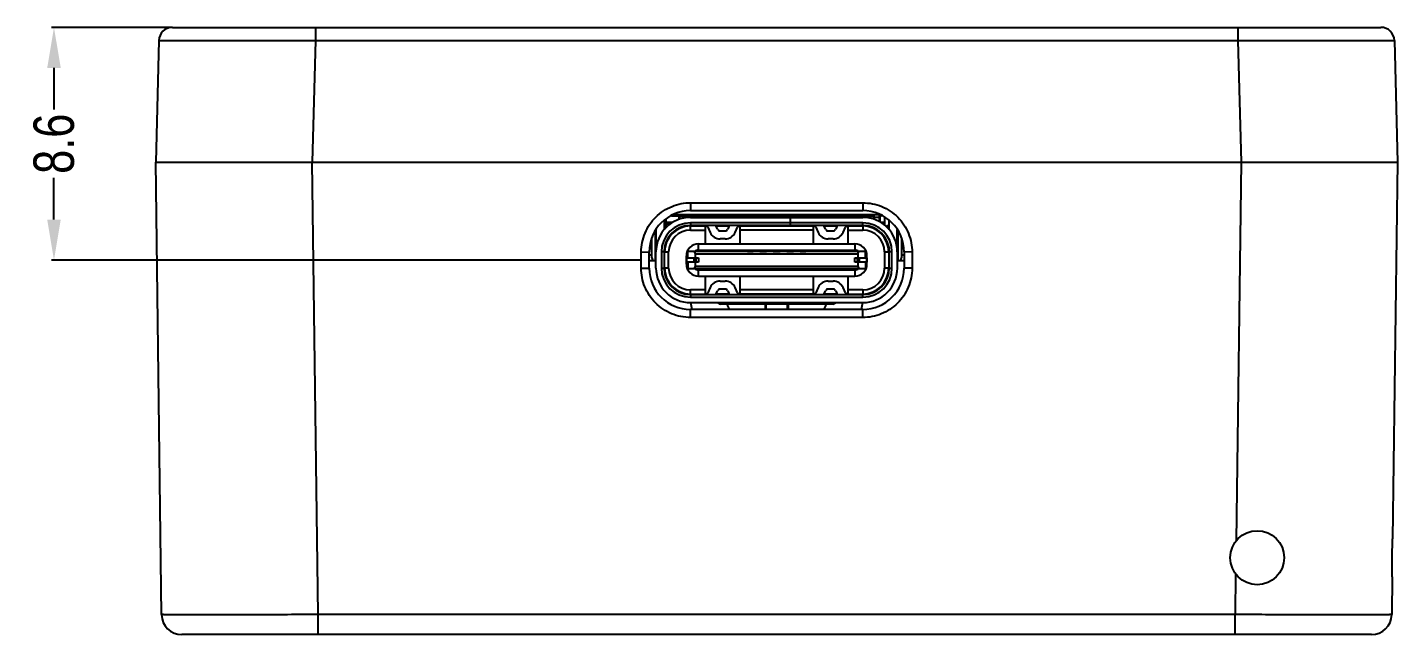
# Model space of a CAD drawing. Header units: inches. Extents: x -3 to 198, y -225 to -95.
# Drawn here: x 35.4 to 86.2, y -224.8 to -202.3 of the extents above; entities that cross this region are included whole.
import ezdxf

# ---------------------------------------------------------------- set-up
doc = ezdxf.new("R2010")
doc.units = ezdxf.units.IN
doc.header["$LTSCALE"] = 1.21
doc.header["$MEASUREMENT"] = 0
doc.header["$PDMODE"] = 3
doc.header["$PDSIZE"] = 0.3125
doc.layers.get('0').update_dxf_attribs({"linetype": 'CONTINUOUS'})
doc.layers.get('Defpoints').update_dxf_attribs({"linetype": 'CONTINUOUS'})
doc.layers.add('DIM', color=3, linetype='CONTINUOUS')
doc.styles.get("Standard").update_dxf_attribs({"font": 'txt', "width": 0.8})
doc.dimstyles.get("Standard").update_dxf_attribs({"dimtxt": 0.15625, "dimasz": 0.1875, "dimexe": 0.125, "dimexo": 0.0625, "dimgap": 0.09, "dimtad": 0, "dimtih": 1, "dimtoh": 1, "dimzin": 4, "dimdsep": 46, "dimtxsty": 'STANDARD', "dimblk": '_FILLED', "dimblk1": '_FILLED', "dimblk2": '_FILLED', "dimcen": 0.09, "dimazin": 1, "dimtp": 0.01, "dimtm": 0.01, "dimtfac": 1, "dimtofl": 0, "dimtmove": 0, "dimatfit": 3, "dimldrblk": '_FILLED', "dimfxl": 1, "dimtolj": 1, "dimtzin": 4, "dimarcsym": 0})

# ---------------------------------------------------------------- blocks, each defined once
blk = doc.blocks.new('_FILLED')
at = {"color": 0, "linetype": 'ByBlock'}
blk.add_solid([(0, 0), (-1, 0.167), (-1, -0.167)], dxfattribs=at)
blk = doc.blocks.new('*D33')
at = {"layer": 'Defpoints', "color": 0}
for p in [(36.434, -202.265), (40.833, -202.265), (58.186, -210.889)]:
    blk.add_point(p, dxfattribs=at)
at = {"layer": 'DIM', "color": 0, "lineweight": -2}
for p, q in [((40.786, -202.265), (36.34, -202.265)), ((36.434, -203.765), (36.434, -205.309)), ((36.434, -209.389), (36.434, -207.844)), ((58.139, -210.889), (36.34, -210.889))]:
    blk.add_line(p, q, dxfattribs=at)
at = {"layer": 'DIM', "color": 0, "lineweight": -2, "xscale": 1.5, "yscale": 1.5, "zscale": 1.5}
for p, rotation in [((36.434, -202.265), 90), ((36.434, -210.889), 270)]:
    blk.add_blockref('_FILLED', p, dxfattribs=dict(at, rotation=rotation))
at = {"layer": 'DIM', "color": 0, "insert": (36.434, -206.577), "char_height": 1.5, "attachment_point": 5, "rotation": 90}
blk.add_mtext('\\A1;8.6', dxfattribs=at)

msp = doc.modelspace()

# ---------------------------------------------------------------- linework, layer by layer
at = {"color": 7, "linetype": 'Continuous'}
for p, q in [((40.82, -202.265), (85.584, -202.265)), ((46.118, -202.265), (46.118, -202.752)), ((80.286, -202.265), (80.286, -202.752)), ((40.32, -202.752), (40.202, -207.265)), ((46.118, -202.752), (46, -207.265)), ((46.118, -202.752), (80.286, -202.752)), ((80.286, -202.752), (80.404, -207.265)), ((86.084, -202.752), (86.202, -207.265)), ((40.421, -224.025), (40.202, -207.265)), ((40.202, -207.265), (86.202, -207.265)), ((46.221, -224.025), (46.001, -207.265)), ((80.402, -207.265), (80.219, -221.293)), ((86.202, -207.265), (86.019, -221.219)), ((60.012, -208.763), (60.012, -209.055)), ((60.012, -208.763), (66.392, -208.763)), ((60.012, -209.055), (66.392, -209.055)), ((66.392, -208.763), (66.392, -209.055)), ((59.032, -209.428), (59.032, -209.761)), ((59.354, -209.489), (59.032, -209.489)), ((59.046, -209.515), (59.032, -209.515)), ((59.032, -209.54), (59.275, -209.54)), ((59.032, -209.604), (59.112, -209.604)), ((59.047, -209.54), (59.047, -209.515)), ((59.063, -209.52), (59.063, -209.398)), ((59.063, -209.52), (59.309, -209.52)), ((59.093, -209.368), (59.093, -209.52)), ((59.097, -209.54), (59.097, -209.52)), ((59.148, -209.648), (59.112, -209.604)), ((59.133, -209.54), (59.133, -209.55)), ((59.235, -209.55), (59.133, -209.55)), ((59.156, -209.52), (59.156, -209.522)), ((59.23, -209.522), (59.156, -209.522)), ((59.183, -209.54), (59.183, -209.55)), ((59.193, -209.52), (59.193, -209.522)), ((59.23, -209.522), (59.23, -209.52)), ((59.235, -209.54), (59.235, -209.55)), ((59.248, -209.54), (59.248, -209.55)), ((59.259, -209.55), (59.248, -209.55)), ((59.254, -209.52), (59.254, -209.522)), ((59.294, -209.522), (59.254, -209.522)), ((59.254, -209.54), (59.254, -209.55)), ((59.257, -209.522), (59.257, -209.52)), ((59.294, -209.522), (59.294, -209.52)), ((59.313, -209.245), (59.642, -209.245)), ((67.032, -209.215), (59.373, -209.215)), ((59.581, -209.215), (59.581, -209.38)), ((59.602, -209.254), (59.602, -209.374)), ((59.602, -209.254), (66.802, -209.254)), ((59.611, -209.245), (59.611, -209.254)), ((59.641, -209.24), (59.652, -209.24)), ((59.642, -209.254), (59.642, -209.245)), ((59.652, -209.24), (59.652, -209.254)), ((59.677, -209.215), (59.677, -209.254)), ((59.752, -209.254), (59.752, -209.215)), ((60.002, -209.215), (60.002, -209.254)), ((60.002, -209.225), (60.017, -209.225)), ((60.013, -209.304), (66.393, -209.304)), ((60.013, -209.504), (60.013, -209.604)), ((63.703, -209.504), (60.013, -209.504)), ((63.713, -209.604), (60.013, -209.604)), ((60.017, -209.254), (60.017, -209.215)), ((60.062, -209.254), (60.062, -209.215)), ((60.562, -209.254), (60.562, -209.215)), ((60.792, -209.215), (60.792, -209.254)), ((60.802, -209.215), (60.802, -209.254)), ((60.802, -209.225), (60.812, -209.225)), ((60.812, -209.254), (60.812, -209.215)), ((60.852, -209.304), (60.852, -209.254)), ((61.017, -209.745), (60.955, -209.604)), ((61.052, -209.215), (61.052, -209.254)), ((61.352, -209.24), (61.052, -209.24)), ((61.058, -209.215), (61.058, -209.24)), ((61.232, -209.304), (61.232, -209.254)), ((61.232, -209.624), (61.232, -209.604)), ((61.352, -209.254), (61.352, -209.215)), ((61.449, -209.604), (61.388, -209.745)), ((61.552, -209.215), (61.552, -209.254)), ((61.613, -209.24), (61.552, -209.24)), ((61.613, -209.24), (61.613, -209.254)), ((61.638, -209.215), (61.638, -209.254)), ((61.638, -209.225), (61.802, -209.225)), ((61.802, -209.215), (61.802, -209.254)), ((61.852, -209.254), (61.852, -209.215)), ((62.052, -209.215), (62.052, -209.254)), ((62.052, -209.225), (62.202, -209.225)), ((62.131, -209.624), (62.102, -209.604)), ((62.202, -209.215), (62.202, -209.254)), ((62.252, -209.604), (62.252, -209.624)), ((62.352, -209.254), (62.352, -209.215)), ((62.552, -209.215), (62.552, -209.254)), ((62.552, -209.245), (62.852, -209.245)), ((62.654, -209.624), (62.625, -209.604)), ((62.852, -209.254), (62.852, -209.215)), ((63.052, -209.215), (63.052, -209.254)), ((63.202, -209.215), (63.202, -209.254)), ((63.202, -209.225), (63.352, -209.225)), ((63.352, -209.254), (63.352, -209.215)), ((63.552, -209.215), (63.552, -209.254)), ((63.602, -209.215), (63.602, -209.254)), ((63.602, -209.225), (63.802, -209.225)), ((63.703, -209.304), (63.703, -209.604)), ((63.703, -209.334), (63.713, -209.334)), ((63.713, -209.604), (63.713, -209.304)), ((66.393, -209.504), (63.713, -209.504)), ((66.393, -209.604), (63.713, -209.604)), ((63.779, -209.604), (63.75, -209.624)), ((63.802, -209.215), (63.802, -209.254)), ((63.852, -209.254), (63.852, -209.215)), ((64.052, -209.215), (64.052, -209.254)), ((64.089, -209.215), (64.089, -209.254)), ((64.152, -209.624), (64.152, -209.604)), ((64.302, -209.604), (64.273, -209.624)), ((64.352, -209.254), (64.352, -209.215)), ((64.552, -209.215), (64.552, -209.254)), ((64.852, -209.254), (64.852, -209.215)), ((65.017, -209.745), (64.955, -209.604)), ((65.052, -209.215), (65.052, -209.254)), ((65.172, -209.254), (65.172, -209.304)), ((65.172, -209.604), (65.172, -209.624)), ((65.352, -209.254), (65.352, -209.215)), ((65.449, -209.604), (65.388, -209.745)), ((65.552, -209.304), (65.552, -209.254)), ((65.592, -209.215), (65.592, -209.254)), ((65.612, -209.254), (65.612, -209.215)), ((65.842, -209.254), (65.842, -209.215)), ((66.342, -209.254), (66.342, -209.215)), ((66.392, -209.215), (66.392, -209.254)), ((66.392, -209.225), (66.412, -209.225)), ((66.393, -209.604), (66.393, -209.504)), ((66.407, -209.215), (66.407, -209.225)), ((66.412, -209.254), (66.412, -209.215)), ((66.652, -209.215), (66.652, -209.254)), ((66.652, -209.225), (66.802, -209.225)), ((66.802, -209.225), (66.802, -209.254)), ((66.802, -209.374), (66.802, -209.254)), ((66.807, -209.215), (66.807, -209.375)), ((66.807, -209.295), (67.004, -209.295)), ((67.004, -209.245), (67.004, -209.463)), ((67.004, -209.245), (67.091, -209.245)), ((67.035, -209.477), (67.035, -209.217)), ((67.212, -209.489), (67.052, -209.489)), ((67.095, -209.52), (67.212, -209.52)), ((67.207, -209.522), (67.1, -209.522)), ((67.188, -209.52), (67.188, -209.522)), ((67.197, -209.522), (67.197, -209.52)), ((67.206, -209.522), (67.206, -209.52)), ((67.207, -209.522), (67.207, -209.52)), ((67.212, -209.601), (67.212, -209.307)), ((67.292, -209.604), (67.257, -209.646)), ((67.292, -209.604), (67.372, -209.604)), ((67.372, -209.761), (67.372, -209.428)), ((58.562, -210.101), (58.562, -210.704)), ((58.712, -210.904), (58.712, -209.808)), ((58.732, -210.004), (58.712, -210.004)), ((58.732, -209.769), (58.732, -210.584)), ((59.052, -209.694), (59.052, -209.742)), ((59.095, -209.694), (59.052, -209.694)), ((60.007, -209.624), (60.621, -209.624)), ((60.012, -209.774), (60.012, -209.624)), ((60.012, -209.774), (60.552, -209.774)), ((60.552, -209.624), (60.552, -209.774)), ((60.552, -209.774), (60.552, -210.284)), ((60.653, -209.664), (60.742, -209.865)), ((60.964, -209.624), (61.441, -209.624)), ((61.108, -209.804), (61.296, -209.804)), ((61.296, -210.104), (61.108, -210.104)), ((61.662, -209.865), (61.751, -209.664)), ((61.783, -209.624), (64.621, -209.624)), ((61.852, -209.774), (61.852, -209.624)), ((61.852, -210.284), (61.852, -209.774)), ((64.552, -209.774), (61.852, -209.774)), ((64.552, -209.624), (64.552, -209.774)), ((64.552, -209.774), (64.552, -210.284)), ((64.653, -209.664), (64.742, -209.865)), ((64.964, -209.624), (65.441, -209.624)), ((65.108, -209.804), (65.296, -209.804)), ((65.296, -210.104), (65.108, -210.104)), ((65.662, -209.865), (65.751, -209.664)), ((65.783, -209.624), (66.397, -209.624)), ((65.852, -209.774), (65.852, -209.624)), ((65.852, -210.284), (65.852, -209.774)), ((65.852, -209.774), (66.392, -209.774)), ((66.392, -209.624), (66.392, -209.774)), ((67.352, -209.694), (67.31, -209.694)), ((67.352, -209.694), (67.352, -209.74)), ((67.672, -210.581), (67.672, -209.768)), ((67.692, -210.004), (67.672, -210.004)), ((67.692, -209.807), (67.692, -210.904)), ((67.842, -210.704), (67.842, -210.106)), ((58.186, -210.589), (58.482, -210.585)), ((58.186, -211.189), (58.186, -210.589)), ((58.482, -211.185), (58.482, -210.585)), ((58.712, -210.154), (58.732, -210.154)), ((58.732, -210.354), (58.712, -210.354)), ((58.712, -210.504), (58.732, -210.504)), ((58.733, -211.184), (58.733, -210.584)), ((58.933, -210.584), (58.933, -211.184)), ((59.033, -210.584), (58.933, -210.584)), ((59.033, -210.584), (59.033, -211.184)), ((59.052, -210.393), (59.052, -210.584)), ((59.052, -211.184), (59.052, -210.584)), ((59.052, -210.584), (59.202, -210.584)), ((59.202, -211.184), (59.202, -210.584)), ((59.908, -210.809), (59.908, -210.574)), ((66.498, -210.574), (59.908, -210.574)), ((60.198, -210.659), (60.164, -210.574)), ((60.278, -210.569), (60.278, -210.534)), ((61.777, -210.534), (60.278, -210.534)), ((60.278, -210.574), (60.278, -210.569)), ((60.307, -210.514), (60.307, -210.284)), ((60.307, -210.284), (66.097, -210.284)), ((60.307, -210.514), (66.097, -210.514)), ((60.628, -210.534), (60.628, -210.574)), ((61.778, -210.574), (61.778, -210.534)), ((62.128, -210.534), (61.778, -210.534)), ((62.127, -210.569), (62.327, -210.569)), ((62.128, -210.534), (62.128, -210.574)), ((62.327, -210.574), (62.327, -210.534)), ((62.577, -210.534), (62.327, -210.534)), ((62.577, -210.534), (62.577, -210.574)), ((62.577, -210.569), (62.827, -210.569)), ((62.827, -210.574), (62.827, -210.534)), ((63.077, -210.534), (62.827, -210.534)), ((63.077, -210.534), (63.077, -210.574)), ((63.077, -210.569), (63.327, -210.569)), ((63.327, -210.574), (63.327, -210.534)), ((63.577, -210.534), (63.327, -210.534)), ((63.577, -210.534), (63.577, -210.574)), ((63.577, -210.569), (63.827, -210.569)), ((63.827, -210.574), (63.827, -210.534)), ((64.077, -210.534), (63.827, -210.534)), ((64.077, -210.534), (64.077, -210.574)), ((64.077, -210.569), (64.277, -210.569)), ((64.278, -210.574), (64.278, -210.534)), ((65.777, -210.534), (64.278, -210.534)), ((64.628, -210.534), (64.628, -210.574)), ((65.778, -210.574), (65.778, -210.534)), ((66.128, -210.534), (65.778, -210.534)), ((66.097, -210.284), (66.097, -210.514)), ((66.127, -210.574), (66.128, -210.569)), ((66.128, -210.534), (66.128, -210.569)), ((66.207, -210.659), (66.241, -210.574)), ((66.498, -210.809), (66.498, -210.574)), ((67.202, -210.584), (67.202, -211.184)), ((67.202, -210.584), (67.352, -210.584)), ((67.352, -210.391), (67.352, -210.584)), ((67.352, -210.584), (67.352, -211.184)), ((67.373, -211.184), (67.373, -210.584)), ((67.473, -210.584), (67.373, -210.584)), ((67.473, -211.184), (67.473, -210.584)), ((67.672, -210.154), (67.692, -210.154)), ((67.692, -210.354), (67.672, -210.354)), ((67.672, -210.504), (67.692, -210.504)), ((67.673, -211.184), (67.673, -210.584)), ((67.922, -210.585), (67.922, -211.185)), ((68.218, -210.589), (67.922, -210.585)), ((68.218, -210.589), (68.218, -211.189)), ((58.562, -210.704), (58.482, -210.704)), ((58.482, -210.904), (58.732, -210.904)), ((59.033, -210.809), (59.052, -210.809)), ((59.052, -210.959), (59.033, -210.959)), ((59.046, -210.959), (59.046, -210.809)), ((59.857, -210.809), (59.857, -210.734)), ((59.857, -210.734), (59.908, -210.734)), ((59.857, -211.034), (59.857, -210.959)), ((59.908, -211.034), (59.857, -211.034)), ((59.858, -210.809), (59.858, -210.959)), ((59.858, -210.809), (60.308, -210.809)), ((60.308, -210.959), (59.858, -210.959)), ((59.865, -210.959), (59.865, -210.809)), ((59.908, -210.959), (59.908, -211.194)), ((60.132, -210.809), (60.132, -210.959)), ((60.164, -211.194), (60.198, -211.109)), ((60.198, -210.809), (60.198, -210.659)), ((60.198, -210.659), (66.207, -210.659)), ((60.198, -211.109), (60.198, -210.959)), ((60.198, -211.109), (66.207, -211.109)), ((60.225, -210.959), (60.225, -210.809)), ((60.308, -210.809), (60.308, -210.959)), ((66.098, -210.959), (66.098, -210.809)), ((66.098, -210.809), (66.548, -210.809)), ((66.548, -210.959), (66.098, -210.959)), ((66.18, -210.809), (66.18, -210.959)), ((66.207, -210.659), (66.207, -210.809)), ((66.207, -210.959), (66.207, -211.109)), ((66.207, -211.109), (66.241, -211.194)), ((66.273, -210.959), (66.273, -210.809)), ((66.498, -210.734), (66.547, -210.734)), ((66.498, -210.959), (66.498, -211.194)), ((66.547, -211.034), (66.498, -211.034)), ((66.54, -210.809), (66.54, -210.959)), ((66.547, -210.809), (66.547, -210.734)), ((66.547, -211.034), (66.547, -210.959)), ((66.548, -210.959), (66.548, -210.809)), ((67.352, -210.809), (67.372, -210.809)), ((67.372, -210.959), (67.352, -210.959)), ((67.358, -210.809), (67.358, -210.959)), ((67.692, -210.904), (67.673, -210.904)), ((67.692, -210.904), (67.922, -210.904)), ((67.922, -210.704), (67.842, -210.704)), ((58.186, -211.189), (58.482, -211.185)), ((58.933, -211.184), (59.033, -211.184)), ((59.202, -211.184), (59.052, -211.184)), ((59.908, -211.194), (66.498, -211.194)), ((60.277, -211.2), (60.277, -211.194)), ((60.278, -211.234), (60.278, -211.2)), ((60.278, -211.234), (60.628, -211.234)), ((60.307, -211.484), (60.307, -211.254)), ((60.307, -211.254), (66.097, -211.254)), ((60.307, -211.484), (66.097, -211.484)), ((60.552, -211.484), (60.552, -212.144)), ((60.628, -211.194), (60.628, -211.234)), ((61.778, -211.234), (61.778, -211.194)), ((61.778, -211.234), (62.128, -211.234)), ((61.852, -212.144), (61.852, -211.484)), ((62.128, -211.194), (62.128, -211.234)), ((62.327, -211.234), (62.327, -211.194)), ((62.327, -211.234), (62.577, -211.234)), ((62.577, -211.194), (62.577, -211.234)), ((62.827, -211.234), (62.827, -211.194)), ((62.827, -211.234), (63.077, -211.234)), ((63.077, -211.194), (63.077, -211.234)), ((63.327, -211.234), (63.327, -211.194)), ((63.327, -211.234), (63.577, -211.234)), ((63.577, -211.194), (63.577, -211.234)), ((63.827, -211.234), (63.827, -211.194)), ((63.827, -211.234), (64.077, -211.234)), ((64.077, -211.194), (64.077, -211.234)), ((64.278, -211.234), (64.278, -211.194)), ((64.278, -211.234), (64.628, -211.234)), ((64.552, -211.484), (64.552, -212.144)), ((64.628, -211.194), (64.628, -211.234)), ((65.778, -211.234), (65.778, -211.194)), ((65.778, -211.234), (66.128, -211.234)), ((65.852, -212.144), (65.852, -211.484)), ((66.097, -211.254), (66.097, -211.484)), ((66.128, -211.2), (66.128, -211.234)), ((67.352, -211.184), (67.202, -211.184)), ((67.373, -211.184), (67.473, -211.184)), ((68.218, -211.189), (67.922, -211.185)), ((59.202, -211.734), (59.202, -211.7)), ((59.297, -211.854), (59.325, -211.854)), ((60.012, -212.144), (60.012, -211.994)), ((60.552, -211.994), (60.012, -211.994)), ((60.742, -211.903), (60.653, -212.105)), ((60.955, -212.164), (61.017, -212.024)), ((61.108, -211.664), (61.296, -211.664)), ((61.296, -211.964), (61.108, -211.964)), ((61.388, -212.024), (61.449, -212.164)), ((61.751, -212.105), (61.662, -211.903)), ((64.552, -211.994), (61.852, -211.994)), ((64.742, -211.903), (64.653, -212.105)), ((64.955, -212.164), (65.017, -212.024)), ((65.108, -211.664), (65.296, -211.664)), ((65.296, -211.964), (65.108, -211.964)), ((65.388, -212.024), (65.449, -212.164)), ((65.751, -212.105), (65.662, -211.903)), ((66.392, -211.994), (65.852, -211.994)), ((66.392, -211.994), (66.392, -212.144)), ((67.107, -211.854), (67.08, -211.854)), ((67.202, -211.736), (67.202, -211.7)), ((60.007, -212.144), (60.621, -212.144)), ((60.013, -212.164), (60.013, -212.264)), ((60.013, -212.164), (66.393, -212.164)), ((60.013, -212.264), (66.393, -212.264)), ((60.013, -212.464), (66.393, -212.464)), ((61.441, -212.144), (60.964, -212.144)), ((65.277, -212.515), (61.127, -212.515)), ((64.621, -212.144), (61.783, -212.144)), ((62.775, -212.515), (62.775, -212.715)), ((62.802, -212.515), (62.802, -212.715)), ((63.602, -212.715), (63.602, -212.515)), ((63.628, -212.515), (63.628, -212.715)), ((65.441, -212.144), (64.964, -212.144)), ((65.783, -212.144), (66.397, -212.144)), ((66.393, -212.264), (66.393, -212.164)), ((60.012, -213.015), (60.012, -212.715)), ((66.392, -212.715), (60.012, -212.715)), ((66.392, -213.015), (60.012, -213.015)), ((66.392, -213.015), (66.392, -212.715)), ((86.003, -221.915), (86.019, -221.219)), ((86.001, -222.63), (86.003, -221.915)), ((80.203, -222.516), (80.183, -224.025)), ((86.001, -222.63), (85.983, -224.025)), ((46.221, -224.765), (46.221, -224.025)), ((80.183, -224.025), (46.221, -224.025)), ((80.183, -224.765), (80.183, -224.025)), ((85.233, -224.765), (41.171, -224.765))]:
    msp.add_line(p, q, dxfattribs=at)
msp.add_circle((81.002, -221.915), 1, dxfattribs=at)
for centre, radius, start, end in [((40.82, -202.765), 0.5, 90, 178.5), ((85.584, -202.765), 0.5, 1.5, 90), ((60.012, -210.585), 1.53, 90, 180), ((66.392, -210.585), 1.53, 0, 90), ((60.013, -210.584), 1.28, 90, 180), ((60.013, -210.584), 1.08, 90, 180), ((59.063, -209.489), 0.0305, 181.9282, 270), ((60.013, -210.584), 0.98, 90, 180), ((59.611, -209.245), 0.0305, 0, 90), ((60.077, -209.691), 0.0967, 116.2916, 136.3972), ((60.137, -209.691), 0.0967, 43.6028, 63.7084), ((60.562, -209.704), 0.1, 23.7495, 90), ((61.842, -209.704), 0.1, 90, 156.2505), ((64.562, -209.704), 0.1, 23.7495, 90), ((65.842, -209.704), 0.1, 90, 156.2505), ((66.267, -209.691), 0.0967, 116.2916, 136.3972), ((66.327, -209.691), 0.0967, 43.6028, 63.7084), ((66.393, -210.584), 1.28, 0, 90), ((66.393, -210.584), 1.08, 0, 90), ((66.393, -210.584), 0.98, 0, 90), ((67.035, -209.245), 0.0305, 95.2607, 180), ((60.012, -210.584), 0.96, 90, 180), ((60.012, -210.584), 0.81, 90, 180), ((61.108, -209.704), 0.4, 203.7495, 270), ((61.108, -209.704), 0.1, 203.7495, 270), ((61.296, -209.704), 0.1, 270, 336.2505), ((61.296, -209.704), 0.4, 270, 336.2505), ((65.108, -209.704), 0.4, 203.7495, 270), ((65.108, -209.704), 0.1, 203.7495, 270), ((65.296, -209.704), 0.1, 270, 336.2505), ((65.296, -209.704), 0.4, 270, 336.2505), ((66.392, -210.584), 0.96, 0, 90), ((66.392, -210.584), 0.81, 0, 90), ((60.307, -210.734), 0.45, 90, 180), ((60.31, -210.737), 0.223, 131.7729, 133.1227), ((61.819, -210.573), 0.0415, 180.0192, 182.3566), ((62.086, -210.573), 0.0415, 357.6592, 359.997), ((64.319, -210.573), 0.0415, 180.0192, 182.3566), ((64.586, -210.573), 0.0415, 357.6592, 359.9971), ((66.097, -210.734), 0.45, 0, 90), ((66.099, -210.733), 0.218, 46.8795, 48.1305), ((60.307, -211.034), 0.45, 180, 270), ((66.097, -211.034), 0.45, 270, 0), ((60.012, -211.185), 1.53, 180, 270), ((60.013, -211.184), 1.28, 180, 270), ((60.013, -211.184), 1.08, 180, 270), ((60.013, -211.184), 0.98, 180, 270), ((60.012, -211.184), 0.96, 180, 270), ((60.012, -211.184), 0.81, 180, 270), ((60.306, -211.036), 0.218, 226.8808, 228.2675), ((61.819, -211.196), 0.0415, 177.6434, 179.9808), ((62.086, -211.196), 0.0415, 0.0029, 2.3408), ((64.319, -211.196), 0.0415, 177.6434, 179.9808), ((64.586, -211.196), 0.0415, 0.0029, 2.3408), ((66.099, -211.036), 0.218, 311.8694, 313.1206), ((66.392, -211.184), 0.96, 270, 0), ((66.392, -211.184), 0.81, 270, 360), ((66.392, -211.185), 1.53, 270, 0), ((66.393, -211.184), 1.28, 270, 0), ((66.393, -211.184), 1.08, 270, 0), ((66.393, -211.184), 0.98, 270, 0), ((60.562, -212.064), 0.1, 270, 336.2505), ((61.108, -212.064), 0.4, 90, 156.2505), ((61.108, -212.064), 0.1, 90, 156.2505), ((61.296, -212.064), 0.4, 23.7495, 90), ((61.296, -212.064), 0.1, 23.7495, 90), ((61.842, -212.064), 0.1, 203.7495, 270), ((64.562, -212.064), 0.1, 270, 336.2505), ((65.108, -212.064), 0.4, 90, 156.2505), ((65.108, -212.064), 0.1, 90, 156.2505), ((65.296, -212.064), 0.4, 23.7495, 90), ((65.296, -212.064), 0.1, 23.7495, 90), ((65.842, -212.064), 0.1, 203.7495, 270), ((60.077, -212.078), 0.0967, 223.6028, 243.7084), ((63.202, -211.865), 3.25, 190.6337, 195.009), ((60.137, -212.078), 0.0967, 296.2916, 316.3972), ((60.452, -212.164), 0.15, 3.4884, 7.2965), ((61.127, -212.365), 0.15, 223.3616, 270), ((63.202, -211.865), 1.95, 199.7579, 206.3231), ((63.202, -211.865), 1.95, 333.6769, 340.2421), ((65.277, -212.365), 0.15, 270, 316.6384), ((65.952, -212.164), 0.15, 172.664, 176.4363), ((66.267, -212.078), 0.0967, 223.6028, 243.7084), ((63.202, -211.865), 3.25, 344.991, 349.3716), ((66.327, -212.078), 0.0967, 296.2916, 316.3972), ((41.171, -224.015), 0.75, 180.75, 270), ((85.233, -224.015), 0.75, 270, 359.25)]:
    msp.add_arc(centre, radius, start, end, dxfattribs=at)
for centre, major_axis, ratio, start_param, end_param in [((58.662, -210.704), (0, 0.2), 0.499884, -4.712389, -3.141593), ((67.742, -210.704), (0, 0.2), 0.500116, -3.141593, -1.570796), ((66.125, -211.064), (-0.014, 0.17), 0.081728, -3.84332, -3.798092)]:
    msp.add_ellipse(centre, major_axis=major_axis, ratio=ratio, start_param=start_param, end_param=end_param, dxfattribs=at)
for points, knots in [([(40.32, -202.752), (40.32, -202.751), (40.324, -202.752), (40.328, -202.751), (40.337, -202.751), (40.349, -202.75), (40.365, -202.75), (40.393, -202.75), (40.436, -202.749), (40.499, -202.749), (40.575, -202.749), (40.664, -202.748), (40.809, -202.748), (41.022, -202.747), (41.314, -202.747), (41.652, -202.746), (42.033, -202.746), (42.453, -202.746), (43.08, -202.747), (43.929, -202.748), (45.002, -202.749), (45.741, -202.751), (46.118, -202.752)], [0, 0, 0, 0, 0.000309, 0.001219, 0.002729, 0.00484, 0.007549, 0.010855, 0.019252, 0.030017, 0.043126, 0.058539, 0.076219, 0.118216, 0.168708, 0.2272, 0.293127, 0.365849, 0.444663, 0.617484, 0.80497, 1, 1, 1, 1]), ([(80.286, -202.752), (80.663, -202.751), (81.403, -202.749), (82.477, -202.748), (83.327, -202.747), (83.954, -202.746), (84.374, -202.746), (84.755, -202.746), (85.092, -202.747), (85.383, -202.747), (85.596, -202.748), (85.741, -202.748), (85.83, -202.749), (85.906, -202.749), (85.968, -202.749), (86.011, -202.75), (86.039, -202.75), (86.055, -202.75), (86.067, -202.751), (86.076, -202.751), (86.08, -202.752), (86.084, -202.751), (86.084, -202.752)], [0, 0, 0, 0, 0.195199, 0.382918, 0.555845, 0.634669, 0.707359, 0.773224, 0.831637, 0.882036, 0.923946, 0.94159, 0.956968, 0.970044, 0.980787, 0.989171, 0.992471, 0.995174, 0.99728, 0.998786, 0.999692, 1, 1, 1, 1]), ([(58.186, -210.589), (58.186, -210.35), (58.282, -209.868), (58.692, -209.257), (59.206, -208.921), (59.662, -208.784), (59.896, -208.763), (60.012, -208.763)], [0, 0, 0, 0, 0.250699, 0.501847, 0.754301, 0.878267, 1, 1, 1, 1]), ([(66.392, -208.763), (66.63, -208.763), (67.113, -208.859), (67.723, -209.269), (68.06, -209.782), (68.196, -210.238), (68.218, -210.473), (68.218, -210.589)], [0, 0, 0, 0, 0.250675, 0.501814, 0.754278, 0.878255, 1, 1, 1, 1]), ([(60.307, -210.514), (60.281, -210.514), (60.227, -210.525), (60.181, -210.553), (60.161, -210.571)], [0, 0, 0, 0, 0.50002, 1, 1, 1, 1]), ([(66.244, -210.571), (66.224, -210.553), (66.178, -210.525), (66.124, -210.514), (66.097, -210.514)], [0, 0, 0, 0, 0.500023, 1, 1, 1, 1]), ([(60.012, -213.015), (59.774, -213.015), (59.291, -212.919), (58.68, -212.509), (58.344, -211.995), (58.208, -211.539), (58.186, -211.305), (58.186, -211.189)], [0, 0, 0, 0, 0.250675, 0.501814, 0.754278, 0.878255, 1, 1, 1, 1]), ([(60.161, -211.198), (60.181, -211.216), (60.227, -211.244), (60.281, -211.254), (60.307, -211.254)], [0, 0, 0, 0, 0.500025, 1, 1, 1, 1]), ([(66.097, -211.254), (66.124, -211.254), (66.178, -211.244), (66.224, -211.216), (66.244, -211.198)], [0, 0, 0, 0, 0.499977, 1, 1, 1, 1]), ([(68.218, -211.189), (68.218, -211.427), (68.122, -211.91), (67.712, -212.52), (67.198, -212.857), (66.742, -212.993), (66.508, -213.015), (66.392, -213.015)], [0, 0, 0, 0, 0.250699, 0.501847, 0.754301, 0.878267, 1, 1, 1, 1]), ([(46.221, -224.025), (45.843, -224.025), (45.103, -224.026), (44.029, -224.028), (43.179, -224.028), (42.552, -224.029), (42.132, -224.029), (41.751, -224.029), (41.413, -224.029), (41.122, -224.028), (40.909, -224.028), (40.764, -224.027), (40.675, -224.027), (40.6, -224.027), (40.537, -224.026), (40.494, -224.026), (40.466, -224.026), (40.45, -224.026), (40.438, -224.025), (40.429, -224.026), (40.425, -224.024), (40.421, -224.025), (40.421, -224.025)], [0, 0, 0, 0, 0.195196, 0.382911, 0.555834, 0.634656, 0.707346, 0.773211, 0.831625, 0.882028, 0.923942, 0.941588, 0.956969, 0.970046, 0.980791, 0.989176, 0.992476, 0.995179, 0.997284, 0.99879, 0.999695, 1, 1, 1, 1]), ([(85.983, -224.025), (85.983, -224.025), (85.979, -224.024), (85.975, -224.026), (85.965, -224.025), (85.953, -224.026), (85.938, -224.026), (85.91, -224.026), (85.866, -224.026), (85.804, -224.027), (85.728, -224.027), (85.639, -224.027), (85.493, -224.028), (85.281, -224.028), (84.989, -224.029), (84.65, -224.029), (84.269, -224.029), (83.849, -224.029), (83.222, -224.028), (82.373, -224.028), (81.3, -224.026), (80.56, -224.025), (80.183, -224.025)], [0, 0, 0, 0, 0.000306, 0.001214, 0.002724, 0.004834, 0.007543, 0.010849, 0.019247, 0.030014, 0.043125, 0.05854, 0.076221, 0.118223, 0.168718, 0.227212, 0.293139, 0.36586, 0.444671, 0.617488, 0.80497, 1, 1, 1, 1])]:
    msp.add_open_spline(points, degree=3, knots=knots, dxfattribs=at)

# ---------------------------------------------------------------- dimensions: what is measured, and where the dimension line sits
at = {"layer": 'DIM'}
dim = msp.add_linear_dim(base=(36.434, -202.265), p1=(58.186, -210.889), p2=(40.833, -202.265), angle=90, dimstyle='STANDARD', override={"dimscale": 0.75, "dimtxt": 2, "dimasz": 2, "dimtih": 0, "dimdec": 1, "dimzin": 0, "dimcen": 0.198, "dimadec": 0, "dimazin": 0, "dimtp": 0, "dimtm": 0, "dimtdec": 4, "dimtzin": 0}, dxfattribs=at)
dim.commit()
dim.dimension.update_dxf_attribs({"geometry": '*D33', "text_midpoint": (36.434, -206.577)})

doc.saveas('drawing.dxf')
